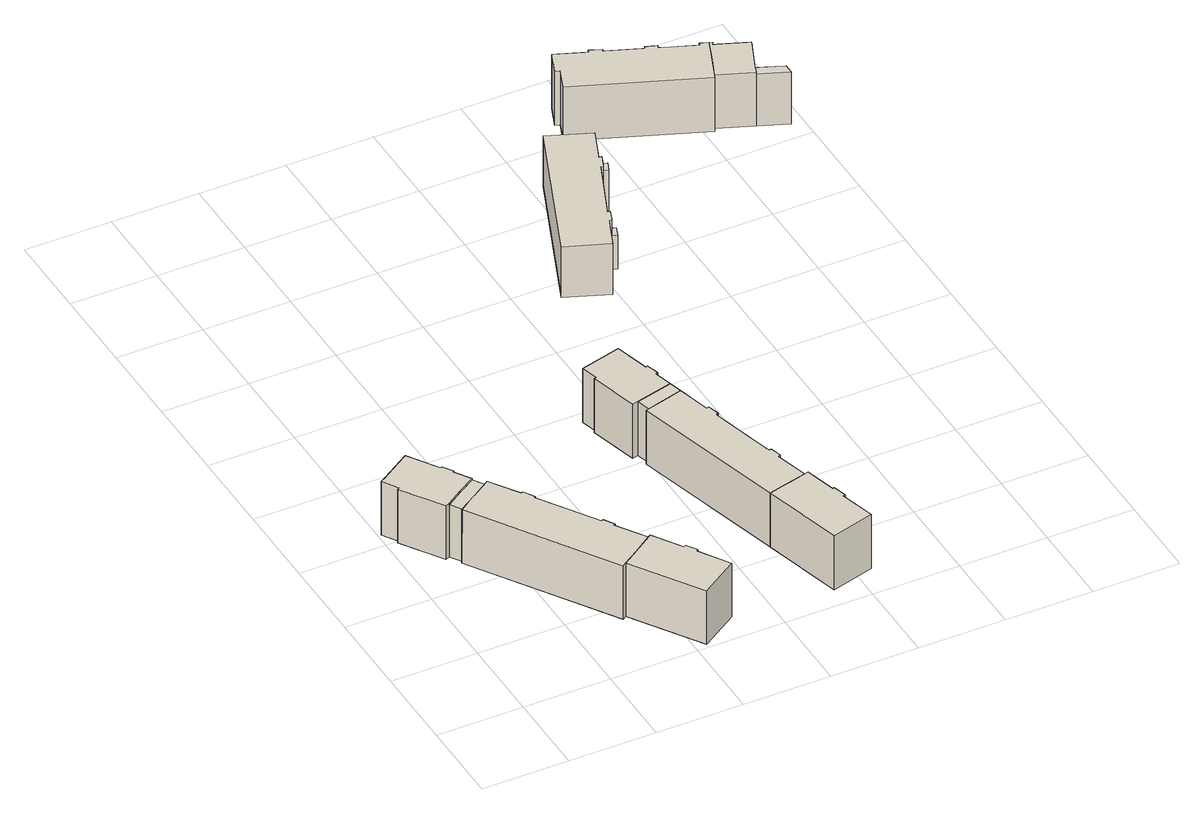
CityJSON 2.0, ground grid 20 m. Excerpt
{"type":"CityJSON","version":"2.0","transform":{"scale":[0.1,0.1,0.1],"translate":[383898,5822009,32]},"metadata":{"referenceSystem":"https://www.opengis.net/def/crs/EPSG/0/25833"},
"CityObjects":{
"building1":{"type":"Building","attributes":{"Gemeindeschluessel":"11000004","function":"31001_1010"},"address":[{"country":"Germany","locality":"Berlin","thoroughfareNumber":"42, 42A, 42B, 42C","thoroughfareName":"Heilmannring"}],"children":["building1-1","building1-2","building1-3","building1-4"]},
"building1-1":{"type":"BuildingPart","attributes":{"BezugspunktDach":"2200","measuredHeight":14.33,"storeysAboveGround":4},"parents":["building1"],"geometry":[{"type":"MultiSurface","lod":"1","boundaries":[[[0,1,2,3,4,5,6,7,8,9,10,11,12,13,14,15]],[[16,17,18,19,20,21,22,23,24,25,26,27,28,29,30,31]],[[32,33,34,31,15,14]],[[17,35,32,16,14,13]],[[18,17,13,12]],[[19,18,12,11]],[[20,19,11,10]],[[21,20,10,9]],[[22,21,9,8]],[[23,22,8,7]],[[24,23,7,6]],[[25,24,6,5]],[[26,25,5,4]],[[27,26,4,3]],[[36,3,27,3,2]],[[30,29,1,0]],[[31,30,0,15]],[[16,34,33,32]],[[16,32,35,17]],[[28,37,36,2]],[[37,27,3,36]],[[29,28,2,1]]]}]},
"building1-2":{"type":"BuildingPart","attributes":{"BezugspunktDach":"2200","measuredHeight":14.33,"storeysAboveGround":4},"parents":["building1"],"geometry":[{"type":"MultiSurface","lod":"1","boundaries":[[[38,39,40,41,42,43,44,45,46,47,48,49,50]],[[51,52,53,54,55,56,57,58,59,60,61,62,63]],[[51,63,50,49]],[[52,51,49,48]],[[53,52,48,47]],[[54,53,47,46]],[[55,54,46,45]],[[56,55,45,44]],[[57,56,44,43]],[[64,65,43,42]],[[66,64,58,42,41]],[[60,59,41,40]],[[61,60,40,39]],[[62,61,39,38]],[[63,62,38,50]],[[58,57,67,65,64]],[[59,58,64,66]]]}]},
"building1-3":{"type":"BuildingPart","attributes":{"BezugspunktDach":"2200","measuredHeight":13.49,"storeysAboveGround":4},"parents":["building1"],"geometry":[{"type":"MultiSurface","lod":"1","boundaries":[[[33,35,65,66]],[[57,17,34,59]],[[17,57,65,35]],[[17,16,34]],[[59,34,33,66]],[[68,57,58,64,65]],[[69,59,70,66,64,58]],[[34,16,32,33]],[[35,32,16,17]]]}]},
"building1-4":{"type":"BuildingPart","attributes":{"BezugspunktDach":"2200","measuredHeight":14.3,"storeysAboveGround":4},"parents":["building1"],"geometry":[{"type":"MultiSurface","lod":"1","boundaries":[[[71,72,73,74,75,76,77,3,36,1]],[[37,27,78,79,80,81,82,83,84,29]],[[78,27,3,77]],[[79,78,77,76]],[[80,79,76,75]],[[81,80,75,74]],[[82,81,74,73]],[[83,82,73,72]],[[84,83,72,71]],[[29,84,71,1]],[[37,28,2,36]],[[29,1,2,28]],[[27,37,36,3]]]}]},
"building2":{"type":"Building","attributes":{"Gemeindeschluessel":"11000004","function":"31001_1010"},"address":[{"country":"Germany","locality":"Berlin","thoroughfareNumber":"40, 40A, 40B, 40C","thoroughfareName":"Heilmannring"}],"children":["building2-1","building2-2","building2-3","building2-4"]},
"building2-1":{"type":"BuildingPart","attributes":{"BezugspunktDach":"2200","measuredHeight":14.32,"storeysAboveGround":4},"parents":["building2"],"geometry":[{"type":"MultiSurface","lod":"1","boundaries":[[[85,86,87,88,89,90,91,92,93,94,95,96,97,98,99,100,101,102]],[[103,104,105,106,107,108,109,110,111,112,113,114,115,116,117,118,119,120]],[[103,120,102,101]],[[106,105,99,98]],[[107,106,98,97]],[[108,107,97,96]],[[109,108,96,95]],[[110,109,95,94]],[[111,110,94,93]],[[112,111,93,92]],[[113,112,92,91]],[[114,113,91,90]],[[115,114,90,89]],[[116,115,89,88]],[[117,116,88,87]],[[87,117,87,86]],[[119,85,86,118,86,85]],[[120,119,85,102]],[[104,103,101,100]],[[105,104,100,99]],[[118,117,87,86]]]}]},
"building2-2":{"type":"BuildingPart","attributes":{"BezugspunktDach":"2200","measuredHeight":14.35,"storeysAboveGround":4},"parents":["building2"],"geometry":[{"type":"MultiSurface","lod":"1","boundaries":[[[121,122,123,124,125,126,127,87,85]],[[117,128,129,130,131,132,133,134,119]],[[119,118,135]],[[128,117,87,127]],[[129,128,127,126]],[[130,129,126,125]],[[131,130,125,124]],[[132,131,124,123]],[[133,132,123,122]],[[134,133,122,121]],[[119,134,121,85]],[[117,135,118,86,87,136]],[[85,86,118,119]]]}]},
"building2-3":{"type":"BuildingPart","attributes":{"BezugspunktDach":"2200","measuredHeight":14.35,"storeysAboveGround":4},"parents":["building2"],"geometry":[{"type":"Solid","lod":"1","boundaries":[[[[137,138,139,140,141,142,143,144,145,146,147,148,149]],[[150,151,152,153,154,155,156,157,158,159,160,161,162]],[[150,162,149,148]],[[151,150,148,147]],[[152,151,147,146]],[[153,152,146,145]],[[154,153,145,144]],[[155,154,144,143]],[[156,155,143,142]],[[159,158,140,139]],[[160,159,139,138]],[[161,160,138,137]],[[162,161,137,149]],[[157,156,142,141]],[[158,157,141,140]]]]}]},
"building2-4":{"type":"BuildingPart","attributes":{"BezugspunktDach":"2200","measuredHeight":13.91,"storeysAboveGround":4},"parents":["building2"],"geometry":[{"type":"MultiSurface","lod":"1","boundaries":[[[101,99,142,140]],[[156,105,103,158]],[[141,140,142]],[[105,156,142,99]],[[100,99,105,99,101]],[[158,103,101,140]],[[163,156,157,141,142]],[[157,158,140,141]],[[164,103,165,104,100,101]],[[104,105,99,100,166]]]}]},
"building3":{"type":"Building","attributes":{"Gemeindeschluessel":"11000004","BezugspunktDach":"2200","function":"51009_1610","measuredHeight":8.68,"storeysAboveGround":0},"address":[{"country":"Germany","locality":"Berlin"}],"geometry":[{"type":"Solid","lod":"1","boundaries":[[[[167,168,169,170]],[[171,172,173,174]],[[171,174,170,169]],[[172,171,169,168]],[[173,172,168,167]],[[174,173,167,170]]]]}]},
"building4":{"type":"Building","attributes":{"Gemeindeschluessel":"11000004","BezugspunktDach":"2200","function":"31001_1010","measuredHeight":13.7,"storeysAboveGround":4},"address":[{"country":"Germany","locality":"Berlin","thoroughfareNumber":"30A, 30B","thoroughfareName":"Heilmannring"}],"geometry":[{"type":"Solid","lod":"1","boundaries":[[[[175,176,177,178,179,180,181,182,183,184,185,186,187,188,189,190,191]],[[192,193,194,195,196,197,198,199,200,201,202,203,204,205,206,207,208]],[[192,208,191,190]],[[193,192,190,189]],[[194,193,189,188]],[[195,194,188,187]],[[196,195,187,186]],[[197,196,186,185]],[[198,197,185,184]],[[199,198,184,183]],[[200,199,183,182]],[[201,200,182,181]],[[202,201,181,180]],[[203,202,180,179]],[[204,203,179,178]],[[205,204,178,177]],[[206,205,177,176]],[[207,206,176,175]],[[208,207,175,191]]]]}]},
"building5":{"type":"Building","attributes":{"Gemeindeschluessel":"11000004","BezugspunktDach":"2200","function":"51009_1610","measuredHeight":11.76,"storeysAboveGround":0},"address":[{"country":"Germany","locality":"Berlin"}],"geometry":[{"type":"Solid","lod":"1","boundaries":[[[[209,210,211,212]],[[197,213,214,198]],[[197,198,212,211]],[[213,197,211,210]],[[214,213,210,209]],[[198,214,209,212]]]]}]},
"building6":{"type":"Building","attributes":{"Gemeindeschluessel":"11000004","function":"31001_1010"},"address":[{"country":"Germany","locality":"Berlin","thoroughfareNumber":"26, 26A, 26B","thoroughfareName":"Heilmannring"}],"children":["building6-1","building6-2","building6-3"]},
"building6-1":{"type":"BuildingPart","attributes":{"BezugspunktDach":"2200","measuredHeight":14.5,"storeysAboveGround":4},"parents":["building6"],"geometry":[{"type":"MultiSurface","lod":"1","boundaries":[[[215,216,217,218,219,220,221,222,223,224,225,226,227,228,229,230,231,232,233,234,235,236]],[[237,238,239,240,241,242,243,244,245,246,247,248,249,250,251,252,253,254,255,256,257,258]],[[237,258,236,235]],[[238,237,235,234]],[[239,238,234,233]],[[240,239,233,232]],[[241,240,232,231]],[[242,241,231,230]],[[243,242,230,229]],[[244,243,229,228]],[[245,244,228,227]],[[246,245,227,226]],[[247,246,226,225]],[[248,247,225,224]],[[249,248,224,223]],[[250,249,223,222]],[[251,250,222,221]],[[252,251,221,220]],[[253,252,220,219]],[[254,253,219,218]],[[259,260,218,217]],[[261,262,263,256,255,217,216],[262,259,255,263]],[[257,256,216,215]],[[258,257,215,236]],[[255,254,260,259]],[[256,263,262,261]],[[259,262,263,255]]]}]},
"building6-2":{"type":"BuildingPart","attributes":{"BezugspunktDach":"2200","measuredHeight":14.28,"storeysAboveGround":4},"parents":["building6"],"geometry":[{"type":"MultiSurface","lod":"1","boundaries":[[[264,265,266,267,268,269,270,260,262,261]],[[263,254,271,272,273,274,275,276,277,256]],[[271,254,260,270]],[[272,271,270,269]],[[273,272,269,268]],[[274,273,268,267]],[[275,274,267,266]],[[276,275,266,265]],[[278,279,265,264]],[[256,277,264,261]],[[263,256,280,261,262]],[[255,259,260,254]],[[263,262,259,255]],[[277,276,279,278]]]}]},
"building6-3":{"type":"BuildingPart","attributes":{"BezugspunktDach":"2200","measuredHeight":13.36,"storeysAboveGround":4},"parents":["building6"],"geometry":[{"type":"Solid","lod":"1","boundaries":[[[[281,282,279,278]],[[276,283,284,277]],[[283,276,279,282]],[[284,283,282,281]],[[277,284,281,278]],[[276,277,278,279]]]]}]}
},
"vertices":[
[313,159,149],[322,165,149],[358,189,149],[402,219,149],[358,286,149],[362,288,149],[347,312,149],[343,310,149],[257,442,149],[260,444,149],[245,469,149],[241,466,149],[197,533,149],[191,529,149],[153,504,149],[108,475,149],[153,504,11],[191,529,11],[197,533,11],[241,466,11],[245,469,11],[260,444,11],[257,442,11],[343,310,11],[347,312,11],[362,288,11],[358,286,11],[402,219,11],[358,189,11],[322,165,11],[313,159,11],[108,475,11],[153,504,146],[112,478,146],[112,478,11],[191,529,146],[365,194,149],[365,194,11],
[29,597,149],[24,594,149],[86,499,149],[95,504,149],[132,529,149],[174,555,149],[150,592,149],[153,594,149],[137,618,149],[134,616,149],[89,685,149],[20,640,149],[6,632,149],[20,640,11],[89,685,11],[134,616,11],[137,618,11],[153,594,11],[150,592,11],[174,555,11],[132,529,11],[95,504,11],[86,499,11],[24,594,11],[29,597,11],[6,632,11],[132,529,146],[174,555,146],[95,504,146],[174,555,28],
[174,555,132],[126,525,11],[95,504,113],
[425,7,149],[512,64,149],[468,132,149],[472,136,149],[456,160,149],[451,157,149],[408,223,149],[408,223,11],[451,157,11],[456,160,11],[472,136,11],[468,132,11],[512,64,11],[425,7,11],
[688,232,149],[733,244,149],[779,256,149],[758,332,149],[764,334,149],[757,359,149],[752,358,149],[749,366,149],[712,506,149],[711,512,149],[716,514,149],[709,541,149],[703,539,149],[695,571,149],[683,615,149],[637,602,149],[598,592,149],[591,590,149],[598,592,10],[637,602,10],[683,615,10],[695,571,10],[703,539,10],[709,541,10],[716,514,10],[711,512,10],[712,506,10],[749,366,10],[752,358,10],[757,359,10],[764,334,10],[758,332,10],[779,256,10],[733,244,10],[688,232,10],[591,590,10],
[737,47,149],[837,74,149],[815,155,149],[820,156,149],[811,188,149],[807,186,149],[788,258,149],[788,258,10],[807,186,10],[811,188,10],[820,156,10],[815,155,10],[837,74,10],[737,47,10],[756,250,10],[779,256,36],
[551,732,149],[546,731,149],[576,619,149],[589,623,149],[628,633,149],[675,645,149],[664,687,149],[669,689,149],[661,718,149],[656,716,149],[654,725,149],[635,796,149],[541,771,149],[635,796,10],[654,725,10],[656,716,10],[661,718,10],[669,689,10],[664,687,10],[675,645,10],[628,633,10],[589,623,10],[576,619,10],[546,731,10],[551,732,10],[541,771,10],
[675,645,39],[598,592,89],[620,598,10],[637,602,70],
[837,1184,98],[846,1207,98],[835,1212,98],[826,1189,98],[835,1212,11],[846,1207,11],[837,1184,11],[826,1189,11],
[790,1116,141],[812,1170,141],[819,1187,141],[824,1185,141],[826,1189,141],[835,1212,141],[829,1214,141],[885,1350,141],[890,1348,141],[892,1352,141],[901,1374,141],[903,1379,141],[897,1381,141],[900,1389,141],[927,1455,141],[830,1495,141],[693,1155,141],[830,1495,10],[927,1455,10],[900,1389,10],[897,1381,10],[903,1379,10],[901,1374,10],[892,1352,10],[890,1348,10],[885,1350,10],[829,1214,10],[835,1212,10],[826,1189,10],[824,1185,10],[819,1187,10],[812,1170,10],[790,1116,10],[693,1155,10],
[903,1348,128],[912,1370,128],[901,1374,128],[892,1352,128],[912,1370,10],[903,1348,10],
[1223,1495,148],[1226,1504,148],[1263,1597,148],[1266,1603,148],[1247,1610,148],[1245,1604,148],[1191,1626,148],[1167,1636,148],[1169,1642,148],[1144,1651,148],[1142,1646,148],[1137,1648,148],[1062,1678,148],[1064,1683,148],[1037,1694,148],[1035,1688,148],[1005,1700,148],[976,1712,148],[965,1716,148],[944,1664,148],[955,1660,148],[936,1610,148],[955,1660,9],[944,1664,9],[965,1716,9],[976,1712,9],[1005,1700,9],[1035,1688,9],[1037,1694,9],[1064,1683,9],[1062,1678,9],[1137,1648,9],[1142,1646,9],[1144,1651,9],[1169,1642,9],[1167,1636,9],[1191,1626,9],[1245,1604,9],[1247,1610,9],[1266,1603,9],[1263,1597,9],[1226,1504,9],[1223,1495,9],[936,1610,9],[1263,1597,147],[1266,1603,147],[1226,1504,147],[1245,1550,147],[1245,1550,9],
[1306,1472,147],[1313,1492,147],[1342,1562,147],[1343,1565,147],[1279,1591,147],[1270,1594,147],[1273,1600,147],[1273,1600,9],[1270,1594,9],[1279,1591,9],[1343,1565,9],[1342,1562,9],[1313,1492,9],[1306,1472,9],[1306,1472,143],[1313,1492,143],[1226,1504,78],
[1372,1445,143],[1372,1468,143],[1372,1468,9],[1372,1445,9]
]}
